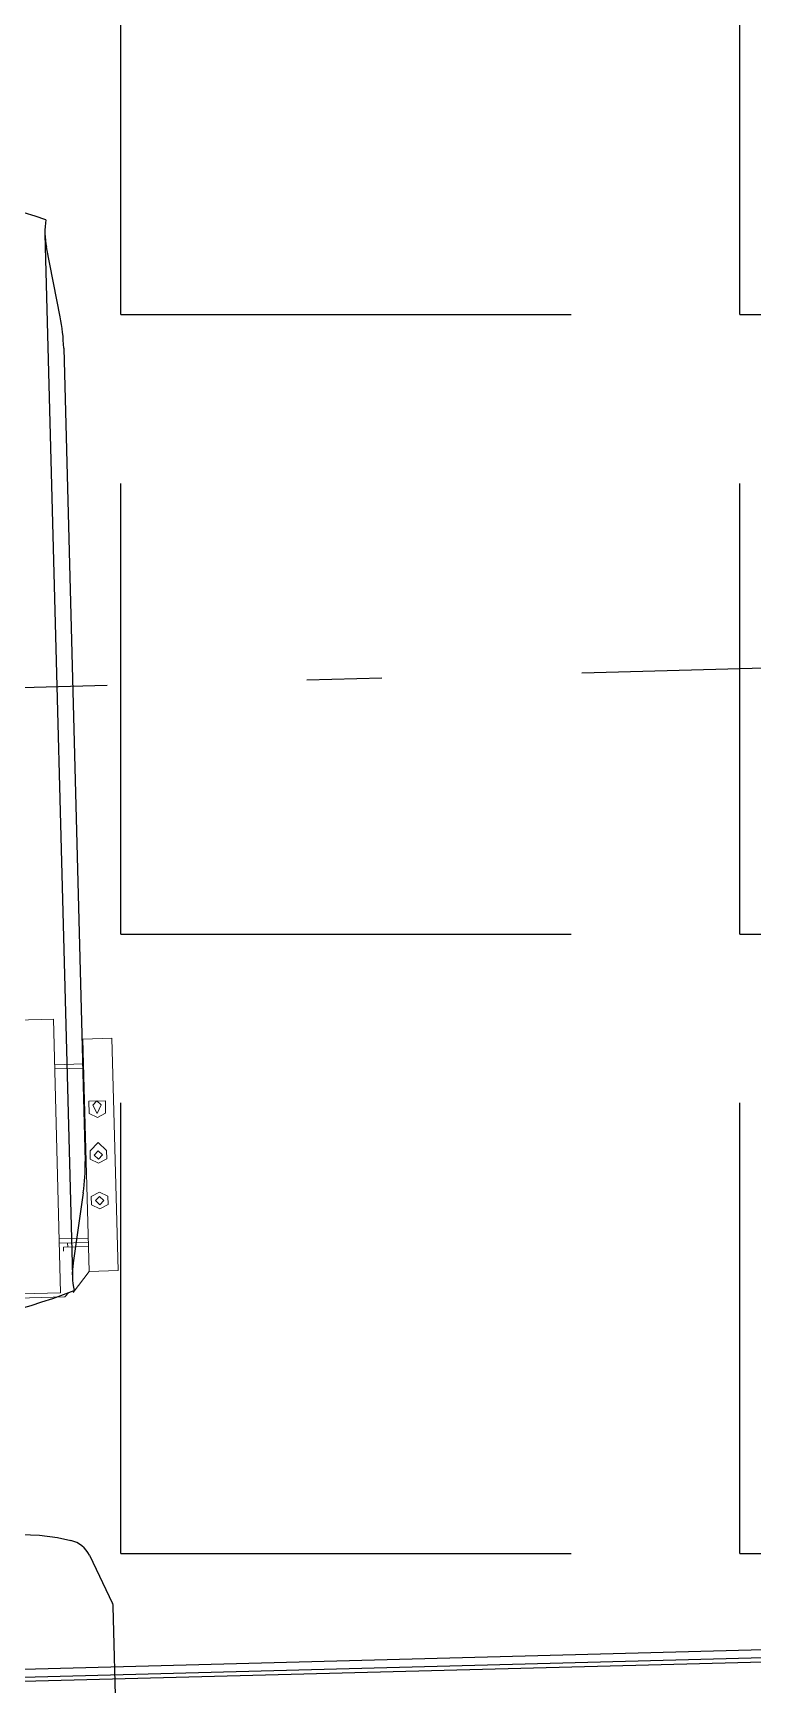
# Model space of a CAD drawing. Header units: metres. Extents: x 668617 to 675126, y 2286318 to 2293677.
# Drawn here: x 669906.483 to 669907.443, y 2287271.9 to 2287274.101 of the extents above; entities that cross this region are included whole.
import ezdxf

# ---------------------------------------------------------------- set-up
doc = ezdxf.new("R2010")
doc.units = ezdxf.units.M
doc.header["$MEASUREMENT"] = 0
doc.linetypes.add('DASHDOT2', pattern=[12.7, 6.35, -3.175, 0, -3.175])
doc.layers.add('2', color=7, linetype='Continuous')
doc.layers.add('DMTG-ZONA-TRABAJO', color=250, linetype='Continuous')

# ---------------------------------------------------------------- blocks, each defined once
blk = doc.blocks.new('A$C0C9960AB')
at = {"layer": '2', "color": 7, "linetype": 'DASHDOT2', "ltscale": 70}
blk.add_line((0, -3210.4), (0, 3210.4), dxfattribs=at)
at = {"layer": '2'}
for p, q in [((-1103.9, -4113.9), (-1103.9, -1000)), ((-1098.9, -1000), (-1098.9, -4113.9)), ((-1090.4, -4113.9), (-1090.4, -1000)), ((-939.9, -1135.5), (-941.7, -1165.5)), ((-941.7, -1165.5), (-944.9, -1185.5)), ((-944.9, -1185.5), (-948.7, -1200.4)), ((503.1, -1209.7), (-654.9, -1209.7)), ((-562.6, -1224.2), (-640.4, -1210.9)), ((410.8, -1224.2), (488.5, -1210.9)), ((-965.5, -1220.5), (-1019.6, -1244.8)), ((376.1, -1227.2), (-527.9, -1227.2)), ((-1344.8, -1245.5), (-1022.9, -1245.5))]:
    blk.add_line(p, q, dxfattribs=at)
for centre, radius, start, end in [((-136.8, -1014.7), 569.1, 159.8011, 200.1989), ((-15, -1014.7), 569.1, 339.8011, 20.1989), ((-977.8, -1193.1), 30, 294.2183, 345.9638), ((-654.9, -1295.8), 86.1, 80.2835, 100.7117), ((503.1, -1295.8), 86.1, 79.2883, 99.7165), ((-527.9, -1021.5), 205.7, 260.2835, 270), ((376.1, -1021.5), 205.7, 270, 279.7165), ((-1022.9, -1237.5), 8, 270, 294.2183)]:
    blk.add_arc(centre, radius, start, end, dxfattribs=at)
blk = doc.blocks.new('A$C29826394')
at = {"layer": '2', "linetype": 'Continuous', "lineweight": 20}
for points in [[(-673.2, -885.4), (-677.8, -880.7), (-677.8, -788.5)], [(-673.2, -876.1), (-673.2, -788.5)], [(-368.9, -876.1), (-368.9, -834.6)], [(-368.9, -876.1), (-673.2, -876.1)], [(-622.5, -880.7), (-627.1, -880.7)], [(-622.5, -908.4), (-622.5, -880.7)], [(-617.9, -908.4), (-617.9, -876.1)], [(-613.3, -908.4), (-613.3, -876.1)], [(-424.2, -908.4), (-424.2, -876.1)], [(-419.6, -908.4), (-419.6, -876.1)], [(-650.2, -908.4), (-673.2, -890)], [(-617.9, -885.4), (-622.5, -885.4)], [(-650.2, -940.7), (-650.2, -908.4)], [(-392, -908.4), (-650.2, -908.4)], [(-581, -922.2), (-576.4, -913)], [(-567.2, -913), (-576.4, -913)], [(-571.8, -917.6), (-576.4, -922.2), (-571.8, -926.9), (-567.2, -922.2), (-571.8, -917.6)], [(-562.6, -922.2), (-567.2, -913)], [(-530.3, -922.2), (-525.7, -913)], [(-516.5, -913), (-525.7, -913)], [(-521.1, -917.6), (-525.7, -922.2), (-521.1, -926.9), (-516.5, -922.2), (-521.1, -917.6)], [(-507.2, -922.2), (-516.5, -913)], [(-479.6, -922.2), (-475, -913)], [(-461.1, -913), (-475, -913)], [(-465.7, -917.6), (-475, -922.2), (-465.7, -926.9), (-461.1, -922.2), (-465.7, -917.6)], [(-461.1, -931.5), (-461.1, -913)], [(-392, -940.7), (-392, -908.4)], [(-576.4, -931.5), (-581, -922.2)], [(-567.2, -931.5), (-576.4, -931.5)], [(-567.2, -931.5), (-562.6, -922.2)], [(-525.7, -931.5), (-530.3, -922.2)], [(-516.5, -931.5), (-525.7, -931.5)], [(-516.5, -931.5), (-507.2, -922.2)], [(-475, -931.5), (-479.6, -922.2)], [(-461.1, -931.5), (-475, -931.5)], [(-392, -940.7), (-650.2, -940.7)]]:
    blk.add_lwpolyline(points, dxfattribs=at)
blk = doc.blocks.new('*U327')
at = {"linetype": 'Continuous', "lineweight": 15}
for name, p in [('A$C0C9960AB', (0, 0)), ('A$C29826394', (0, -320))]:
    blk.add_blockref(name, p, dxfattribs=at)

msp = doc.modelspace()

# ---------------------------------------------------------------- hatches: boundary and pattern name
at = {"layer": 'DMTG-ZONA-TRABAJO', "ltscale": 3}
h = msp.add_hatch(dxfattribs=at)
h.set_pattern_fill('ANGLE', color=30, scale=3)
h.set_pattern_definition([(0, (0, 0), (0, 0.825), [0.6, -0.225]), (90, (0, 0), (-0.825, 5e-17), [0.6, -0.225])])
h.paths.add_polyline_path([(669898.72535, 2287293.51272), (669912.1139, 2287293.84486), (669912.86971, 2287263.37755), (669899.92572, 2287263.05644)])

# ---------------------------------------------------------------- block references
at = {"linetype": 'Continuous', "lineweight": 15, "xscale": 0.00119868961392816, "yscale": 0.00119868961392816, "zscale": 0.00119868961392816, "rotation": 91.50600517212919}
msp.add_blockref('*U327', (669905.06552, 2287273.19166), dxfattribs=at)

doc.saveas('drawing.dxf')
